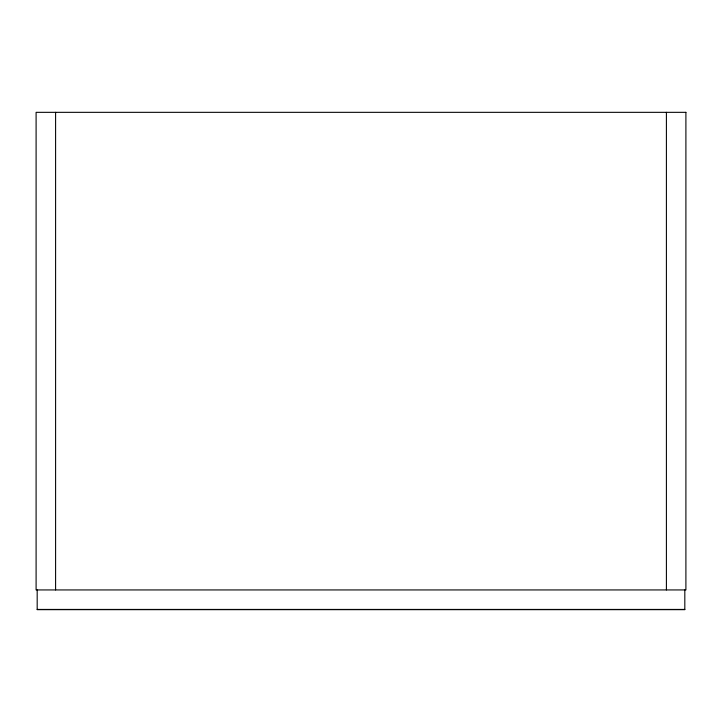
<?xml version="1.0" encoding="UTF-8"?>
<svg xmlns="http://www.w3.org/2000/svg" width="722" height="722" viewBox="0 0 722 722"><rect width="100%" height="100%" fill="white"/><g stroke="black" fill="none" stroke-linecap="round" stroke-linejoin="round"><path stroke-width="1.08" d="M37.183 609.431L684.817 609.431M684.817 589.937L684.817 609.666L37.183 609.666L37.183 589.937M666.406 112.334L666.406 589.937M55.594 112.334L55.594 589.937M685.9 112.334L36.1 112.334L36.1 589.937L685.9 589.937L685.9 112.334"/></g></svg>
